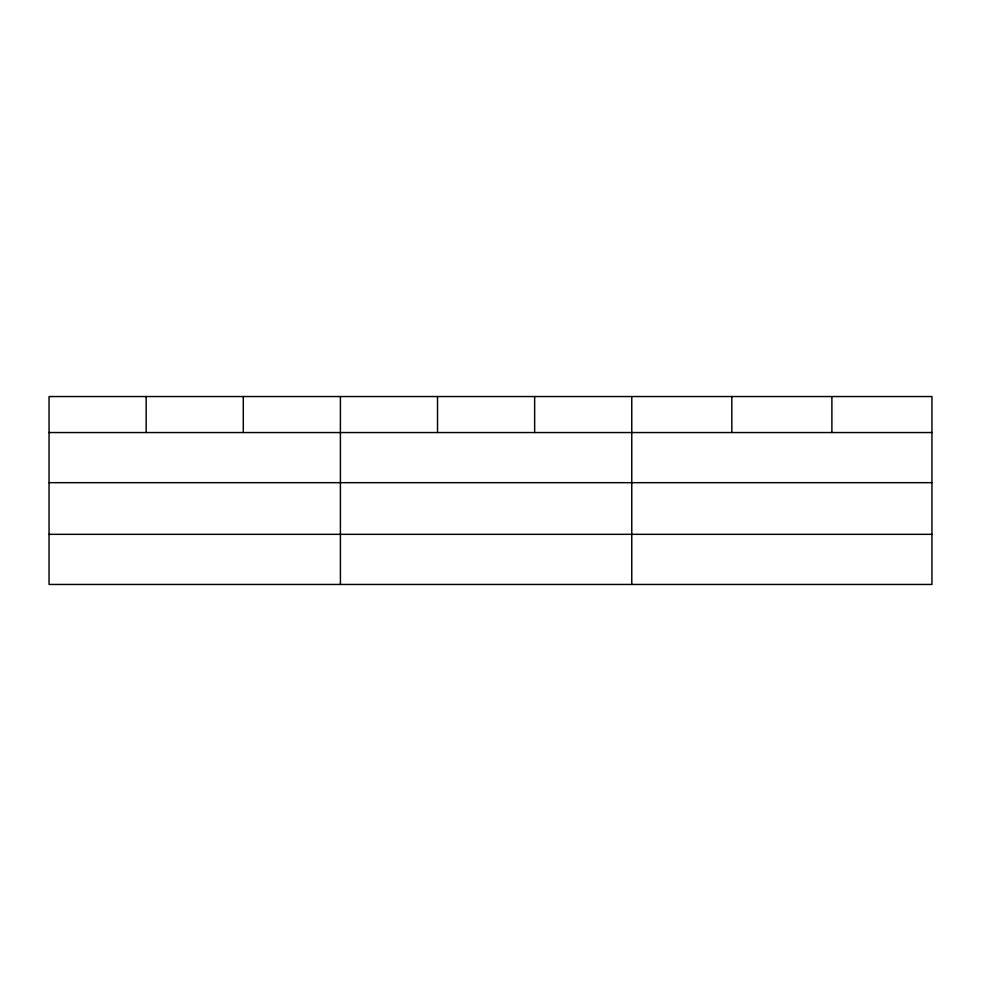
<?xml version="1.0" encoding="UTF-8"?>
<svg xmlns="http://www.w3.org/2000/svg" width="981" height="981" viewBox="0 0 981 981"><rect width="100%" height="100%" fill="white"/><g stroke="black" fill="none" stroke-linecap="round" stroke-linejoin="round"><path stroke-width="1.47" d="M931.95 482.677L931.95 396.545L49.05 396.545L49.05 584.455L931.95 584.455L931.95 482.677L49.05 482.677M49.05 432.547L931.95 432.547M49.05 534.326L931.95 534.326M831.888 396.545L831.888 432.547M731.826 396.545L731.826 432.547M631.764 396.545L631.764 584.455M534.645 396.545L534.645 432.547M437.526 396.545L437.526 432.547M340.407 396.545L340.407 584.455M243.288 396.545L243.288 432.547M146.169 396.545L146.169 432.547"/></g></svg>
